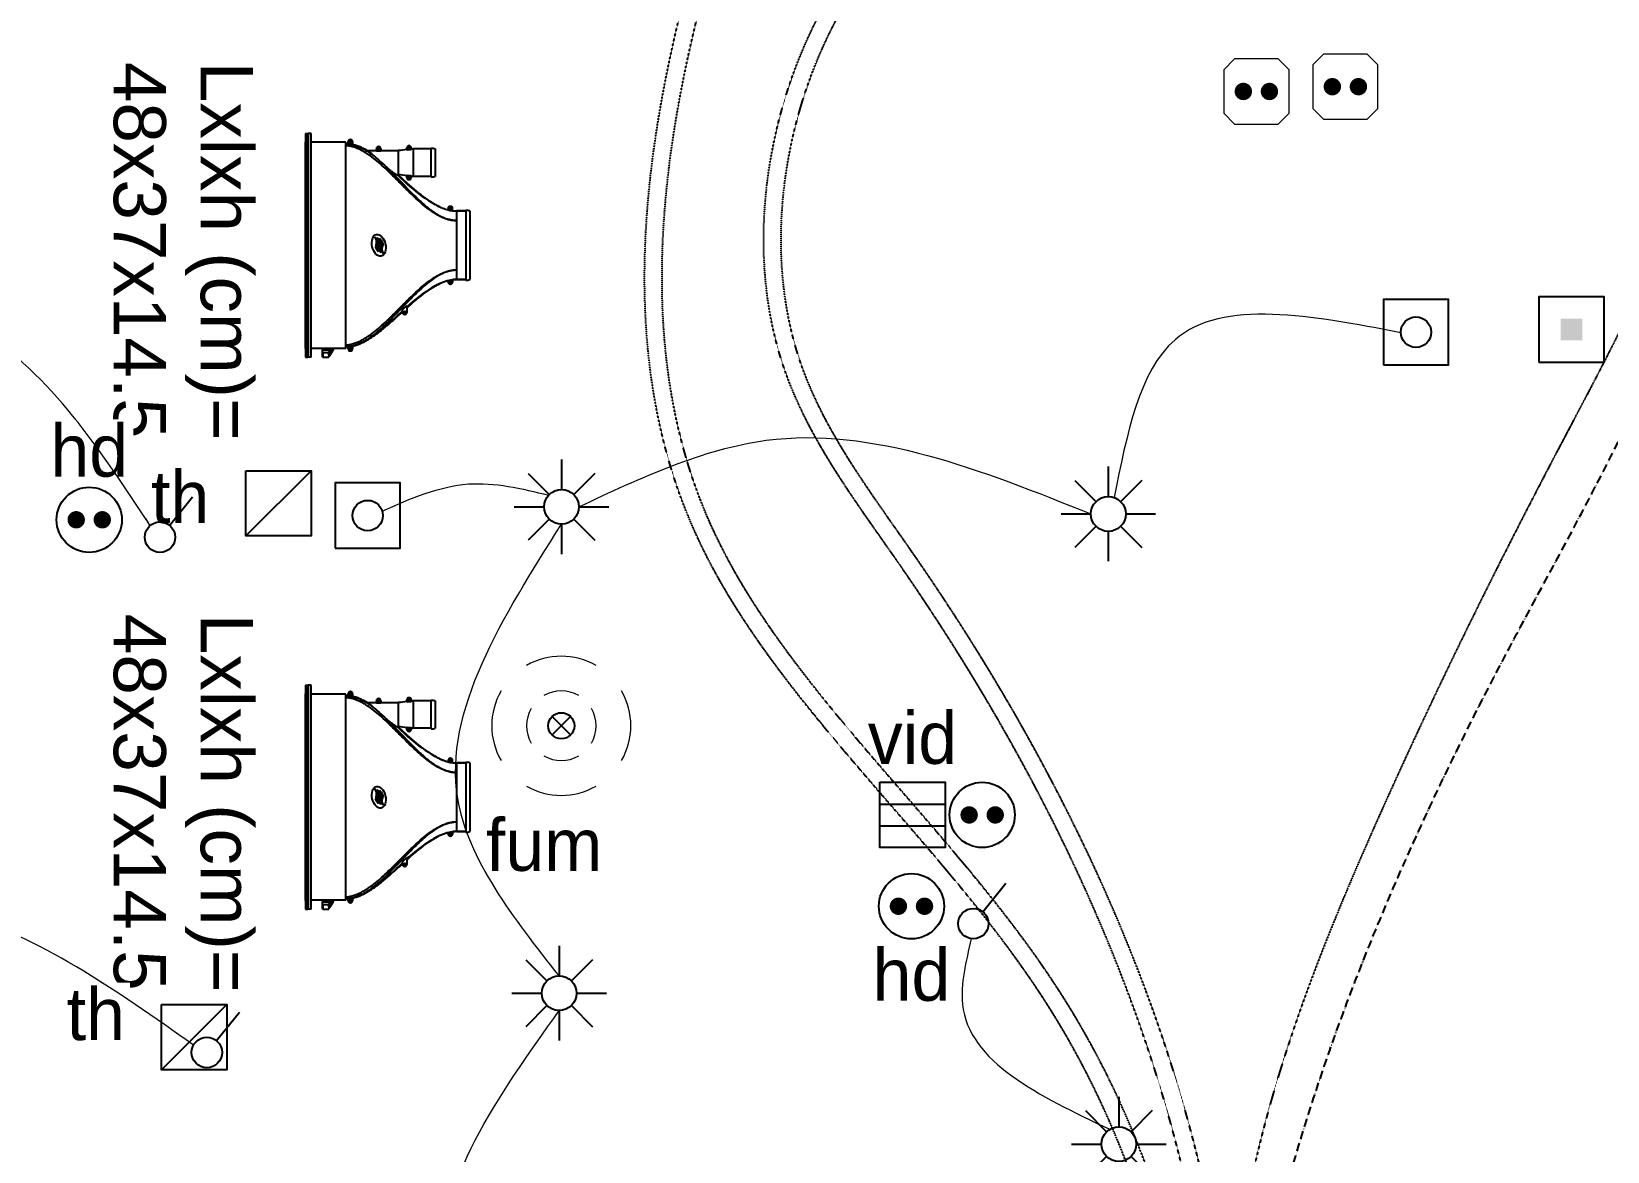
# Model space of a CAD drawing. Header units: millimetres. Extents: x 459337 to 526921, y -375392 to -289779.
# Drawn here: x 464562 to 468187, y -353791 to -351216 of the extents above; entities that cross this region are included whole.
import ezdxf

# ---------------------------------------------------------------- set-up
doc = ezdxf.new("R2010")
doc.units = ezdxf.units.MM
doc.set_wipeout_variables(frame=1)
doc.linetypes.add('prlm_ef', pattern=[0.165, 0.1, -0.065])
doc.linetypes.add('prlm_gaz', pattern=[36, 24, -3, 0, -3, 0, -3, 0, -3])
for name, color, linetype in [('_GAZELEC-EAU CHAUDE', 1, 'Continuous'), ('prlm-CHAUFF', 30, 'Continuous'), ('prlm-EAU-EF', 161, 'Continuous'), ('prlm-ELEC-CFA', 181, 'Continuous'), ('prlm-ELEC-CFO', 201, 'Continuous'), ('prlm-ELEC-SSI', 230, 'Continuous'), ('prlm-GAZ', 20, 'Continuous')]:
    doc.layers.add(name, color=color, linetype=linetype)
doc.styles.add('prlm-elec-cfa', font='comic.ttf', dxfattribs={"height": 12})
doc.styles.add('prlm-elec-cfo', font='comic.ttf', dxfattribs={"height": 12})
doc.styles.add('prlm-elec-ssi', font='comic.ttf', dxfattribs={"height": 12})
doc.styles.get("Standard").update_dxf_attribs({"font": 'arial.ttf'})

# ---------------------------------------------------------------- blocks, each defined once
blk = doc.blocks.new('xi.fum')
at = {"color": 0}
blk.add_wipeout([(-10.61, -10.61), (-15, 0), (-10.61, 10.61), (0, 15), (10.61, 10.61), (15, 0), (10.61, -10.61), (0, -15)], dxfattribs=at).dxf.layer = 'prlm-ELEC-SSI'
at = {"layer": 'prlm-ELEC-SSI', "color": 0}
for points in [[(-2.12, 2.12), (2.12, -2.12)], [(2.12, 2.12), (-2.12, -2.12)]]:
    blk.add_lwpolyline(points, dxfattribs=at)
blk.add_circle((0, 0), 3, dxfattribs=at)
at = {"layer": 'prlm-ELEC-SSI', "color": 0, "lineweight": 13}
for radius, start, end in [(16, 60, 120), (16, 150, 210), (8, 60, 120), (16, 330, 30), (8, 150, 210), (8, 330, 30), (8, 240, 300), (16, 240, 300)]:
    blk.add_arc((0, 0), radius, start, end, dxfattribs=at)
blk = doc.blocks.new('xi.twintop')
at = {"layer": 'prlm-CHAUFF', "ltscale": 50}
for p, q in [((-7.9, 36.5), (7.9, 36.5)), ((-8, 35.6), (8, 35.6)), ((-7.9, 35.6), (-7.9, 33.5)), ((-7.9, 33.5), (-7.9, 35.6)), ((-5.67, 33.5), (-7.9, 33.5)), ((5.67, 33.5), (-5.67, 33.5)), ((7.9, 33.5), (5.67, 33.5)), ((7.9, 35.6), (7.9, 33.5)), ((7.9, 33.5), (7.9, 35.6)), ((-8.61, 31.95), (-8.61, 32.05)), ((-8.61, 32.05), (-8.51, 32.05)), ((-8.51, 31.95), (-8.61, 31.95)), ((-8.51, 32.16), (-8.41, 32.16)), ((-8.51, 32.05), (-8.51, 32.16)), ((-8.51, 31.84), (-8.51, 31.95)), ((-8.41, 31.84), (-8.51, 31.84)), ((-7.9, 32.5), (-8.46, 32.5)), ((-8.46, 31.5), (-8.16, 31.5)), ((-8.41, 32.16), (-8.41, 32.05)), ((-8.41, 32.05), (-8.3, 32.05)), ((-8.3, 31.95), (-8.41, 31.95)), ((-8.41, 31.95), (-8.41, 31.84)), ((-8.3, 32.05), (-8.3, 31.95)), ((-8.16, 31.5), (-7.95, 32.18)), ((-7.9, 32.5), (-7.95, 32.18)), ((7.95, 32.18), (7.9, 32.5)), ((7.9, 32.5), (8.46, 32.5)), ((8.16, 31.5), (7.95, 32.18)), ((8.46, 31.5), (8.16, 31.5)), ((8.3, 31.95), (8.3, 32.05)), ((8.3, 32.05), (8.41, 32.05)), ((8.41, 31.95), (8.3, 31.95)), ((8.41, 32.16), (8.51, 32.16)), ((8.41, 32.05), (8.41, 32.16)), ((8.41, 31.84), (8.41, 31.95)), ((8.51, 31.84), (8.41, 31.84)), ((8.51, 32.16), (8.51, 32.05)), ((8.51, 32.05), (8.61, 32.05)), ((8.61, 31.95), (8.51, 31.95)), ((8.51, 31.95), (8.51, 31.84)), ((8.61, 32.05), (8.61, 31.95)), ((9.12, 29.02), (9.09, 29.02)), ((-15.75, 27.6), (-22.25, 27.6)), ((-22.15, 28.5), (-15.85, 28.5)), ((-22.15, 27.6), (-22.15, 23.5)), ((-22.15, 27.6), (-22.15, 23.5)), ((-15.85, 27.6), (-15.85, 23.5)), ((-15.85, 27.6), (-15.85, 23.5)), ((-9.41, 28.48), (-9.41, 28.48)), ((9.41, 28.48), (9.38, 28.48)), ((-22.56, 22.55), (-22.45, 22.55)), ((-22.56, 22.45), (-22.56, 22.55)), ((-22.45, 22.45), (-22.56, 22.45)), ((-22.45, 22.66), (-22.35, 22.66)), ((-22.45, 22.55), (-22.45, 22.66)), ((-22.45, 22.34), (-22.45, 22.45)), ((-22.35, 22.34), (-22.45, 22.34)), ((-22.4, 23), (-21.97, 23)), ((-21.85, 22), (-22.4, 22)), ((-22.35, 22.66), (-22.35, 22.55)), ((-22.35, 22.55), (-22.24, 22.55)), ((-22.24, 22.45), (-22.35, 22.45)), ((-22.35, 22.45), (-22.35, 22.34)), ((-22.24, 22.55), (-22.24, 22.45)), ((-15.85, 23.5), (-22.15, 23.5)), ((-21.97, 23), (-21.85, 22.06)), ((-21.85, 22.06), (-21.85, 22)), ((-16.2, 19.84), (-14.13, 22)), ((-14.13, 22), (-16.2, 19.84)), ((-16.15, 22.06), (-16.03, 23)), ((-16.15, 22), (-16.15, 22.06)), ((-15.6, 22), (-16.15, 22)), ((-16.03, 23), (-15.6, 23)), ((-15.76, 22.45), (-15.76, 22.55)), ((-15.76, 22.55), (-15.65, 22.55)), ((-15.65, 22.45), (-15.76, 22.45)), ((-15.65, 22.66), (-15.55, 22.66)), ((-15.65, 22.55), (-15.65, 22.66)), ((-15.65, 22.34), (-15.65, 22.45)), ((-15.55, 22.34), (-15.65, 22.34)), ((-15.55, 22.66), (-15.55, 22.55)), ((-15.55, 22.55), (-15.44, 22.55)), ((-15.55, 22.45), (-15.55, 22.34)), ((-15.44, 22.45), (-15.55, 22.45)), ((-15.44, 22.55), (-15.44, 22.45)), ((14.83, 21), (13.83, 22)), ((13.83, 22), (15.44, 22)), ((-21.8, 20), (-16.2, 20)), ((-21.8, 16), (-21.8, 20)), ((-21.8, 16), (-21.8, 20)), ((-16.2, 19.84), (-16.2, 20)), ((-16.2, 19.84), (-16.2, 20)), ((15.44, 21), (14.83, 21)), ((15.28, 21.45), (15.28, 21.55)), ((15.28, 21.55), (15.39, 21.55)), ((15.39, 21.45), (15.28, 21.45)), ((15.39, 21.66), (15.49, 21.66)), ((15.39, 21.55), (15.39, 21.66)), ((15.39, 21.34), (15.39, 21.45)), ((15.49, 21.34), (15.39, 21.34)), ((15.49, 21.66), (15.49, 21.55)), ((15.49, 21.55), (15.6, 21.55)), ((15.49, 21.45), (15.49, 21.34)), ((15.6, 21.45), (15.49, 21.45)), ((15.6, 21.55), (15.6, 21.45)), ((-22.36, 15.45), (-22.36, 15.55)), ((-22.36, 15.55), (-22.25, 15.55)), ((-22.25, 15.45), (-22.36, 15.45)), ((-22.25, 15.66), (-22.15, 15.66)), ((-22.25, 15.55), (-22.25, 15.66)), ((-22.25, 15.34), (-22.25, 15.45)), ((-22.15, 15.34), (-22.25, 15.34)), ((-22.2, 16), (-21.65, 16)), ((-21.65, 15), (-22.2, 15)), ((-22.15, 15.66), (-22.15, 15.55)), ((-22.15, 15.55), (-22.04, 15.55)), ((-22.15, 15.45), (-22.15, 15.34)), ((-22.04, 15.45), (-22.15, 15.45)), ((-22.04, 15.55), (-22.04, 15.45)), ((-21.8, 12.88), (-21.8, 15)), ((-21.8, 12.88), (-21.8, 15)), ((-21.65, 16), (-21.65, 15)), ((-23.96, 8.95), (-23.96, 9.05)), ((-23.96, 9.05), (-23.85, 9.05)), ((-23.85, 8.95), (-23.96, 8.95)), ((-23.85, 9.16), (-23.75, 9.16)), ((-23.85, 9.05), (-23.85, 9.16)), ((-23.85, 8.84), (-23.85, 8.95)), ((-23.75, 8.84), (-23.85, 8.84)), ((-23.8, 9.5), (-23.19, 9.5)), ((-23.36, 8.5), (-23.8, 8.5)), ((-23.75, 9.16), (-23.75, 9.05)), ((-23.75, 9.05), (-23.64, 9.05)), ((-23.75, 8.95), (-23.75, 8.84)), ((-23.64, 8.95), (-23.75, 8.95)), ((23.7, 8), (-23.7, 8)), ((-23.7, 8), (-23.7, 0)), ((-23.64, 9.05), (-23.64, 8.95)), ((-23.36, 8.42), (-23.36, 8.5)), ((23.19, 9.5), (23.8, 9.5)), ((23.36, 8.42), (23.36, 8.5)), ((23.8, 8.5), (23.36, 8.5)), ((23.64, 8.95), (23.64, 9.05)), ((23.64, 9.05), (23.75, 9.05)), ((23.75, 8.95), (23.64, 8.95)), ((23.7, 8), (23.7, 0)), ((23.75, 9.16), (23.85, 9.16)), ((23.75, 9.05), (23.75, 9.16)), ((23.75, 8.84), (23.75, 8.95)), ((23.85, 8.84), (23.75, 8.84)), ((23.85, 9.16), (23.85, 9.05)), ((23.85, 9.05), (23.96, 9.05)), ((23.85, 8.95), (23.85, 8.84)), ((23.96, 8.95), (23.85, 8.95)), ((23.96, 9.05), (23.96, 8.95)), ((24.18, 4.47), (23.7, 4.81)), ((24.06, 4.42), (23.7, 4.66)), ((24.06, 2.6), (24.06, 4.42)), ((24.64, 4.04), (24.06, 4.42)), ((24.2, 4.46), (24.18, 4.47)), ((24.54, 4.24), (24.2, 4.46)), ((24.35, 4.85), (24.33, 4.89)), ((24.35, 4.36), (24.35, 4.85)), ((24.35, 4.85), (24.36, 4.85)), ((24.41, 4.79), (24.43, 4.83)), ((24.41, 4.79), (24.41, 4.32)), ((25.01, 4.43), (24.41, 4.79)), ((24.43, 4.83), (25.04, 4.47)), ((24.64, 4.04), (24.72, 4.01)), ((24.64, 2.6), (24.64, 4.04)), ((24.72, 4.01), (24.72, 2.65)), ((25.04, 4.47), (25.01, 4.43)), ((25.01, 4.25), (25.01, 4.43)), ((25.02, 4.42), (25.01, 4.43)), ((25.06, 4.46), (25.02, 4.42)), ((25.02, 4.42), (25.02, 4.25)), ((25.28, 4.25), (25.02, 4.42)), ((25.04, 4.47), (25.06, 4.46)), ((25.06, 4.46), (25.39, 4.24)), ((25.71, 2.65), (25.71, 4.01)), ((-25.75, 0), (-25.75, -0.73)), ((25.75, 0), (-25.75, 0)), ((23.7, 2.6), (24.06, 2.6)), ((23.7, 2.57), (23.73, 2.6)), ((23.79, 2.6), (23.88, 2.51)), ((23.88, 2.51), (23.97, 2.6)), ((24.04, 2.6), (24.13, 2.51)), ((24.64, 2.6), (24.06, 2.6)), ((24.13, 2.51), (24.22, 2.6)), ((24.18, 2.56), (24.24, 2.51)), ((24.24, 2.51), (24.3, 2.58)), ((24.28, 2.6), (24.37, 2.51)), ((24.37, 2.51), (24.46, 2.6)), ((24.42, 2.57), (24.48, 2.51)), ((24.48, 2.51), (24.56, 2.58)), ((24.54, 2.6), (24.63, 2.51)), ((24.63, 2.51), (24.72, 2.6)), ((24.72, 2.65), (24.64, 2.6)), ((24.64, 2.6), (24.64, 2.6)), ((25.66, 2.6), (24.64, 2.6)), ((24.7, 2.58), (24.77, 2.51)), ((24.72, 2.65), (25.71, 2.65)), ((24.73, 2.6), (24.82, 2.51)), ((24.77, 2.51), (24.79, 2.53)), ((24.82, 2.51), (24.91, 2.6)), ((24.9, 2.59), (24.98, 2.51)), ((24.98, 2.51), (25.07, 2.6)), ((25.02, 2.54), (25.05, 2.51)), ((25.05, 2.51), (25.09, 2.55)), ((25.06, 2.58), (25.13, 2.51)), ((25.13, 2.51), (25.22, 2.6)), ((25.19, 2.57), (25.25, 2.51)), ((25.25, 2.51), (25.34, 2.6)), ((25.27, 2.53), (25.29, 2.51)), ((25.29, 2.51), (25.32, 2.54)), ((25.31, 2.56), (25.36, 2.51)), ((25.36, 2.51), (25.45, 2.6)), ((25.4, 2.55), (25.44, 2.51)), ((25.44, 2.51), (25.53, 2.6)), ((25.48, 2.54), (25.51, 2.51)), ((25.51, 2.51), (25.6, 2.6)), ((25.53, 2.53), (25.55, 2.51)), ((25.55, 2.51), (25.64, 2.6)), ((25.71, 2.65), (25.66, 2.6)), ((25.66, 2.6), (25.66, 2.6)), ((25.75, 0), (25.75, -0.73)), ((-25.75, -0.81), (-25.75, -0.73)), ((-25.75, -0.73), (25.75, -0.73)), ((-25.75, -1.3), (-25.75, -0.81)), ((25.75, -0.81), (-25.75, -0.81)), ((-25.75, -1.3), (25.75, -1.3)), ((23.75, -0.99), (-23.75, -0.99)), ((-23.75, -1.06), (-23.75, -0.99)), ((-23.55, -0.99), (-23.75, -1.06)), ((-23.75, -1.06), (23.75, -1.06)), ((23.75, -1.11), (-23.75, -1.11)), ((-23.75, -1.16), (-23.75, -1.11)), ((-23.59, -1.11), (-23.75, -1.16)), ((-23.75, -1.16), (23.75, -1.16)), ((23.75, -1.2), (-23.75, -1.2)), ((-23.75, -1.23), (-23.75, -1.2)), ((-23.64, -1.2), (-23.75, -1.23)), ((-23.75, -1.23), (23.75, -1.23)), ((23.75, -1.26), (-23.75, -1.26)), ((-23.75, -1.28), (-23.75, -1.26)), ((-23.68, -1.26), (-23.75, -1.28)), ((-23.75, -1.28), (23.75, -1.28)), ((23.75, -1.29), (-23.75, -1.29)), ((-23.75, -1.3), (-23.75, -1.29)), ((-23.73, -1.29), (-23.75, -1.3)), ((-23.75, -1.3), (23.75, -1.3)), ((23.75, -1.06), (23.55, -0.99)), ((23.75, -1.16), (23.59, -1.11)), ((23.75, -1.23), (23.64, -1.2)), ((23.75, -1.28), (23.68, -1.26)), ((23.75, -1.3), (23.73, -1.29)), ((23.75, -0.99), (23.75, -1.06)), ((23.75, -1.11), (23.75, -1.16)), ((23.75, -1.2), (23.75, -1.23)), ((23.75, -1.26), (23.75, -1.28)), ((23.75, -1.29), (23.75, -1.3)), ((25.75, -0.73), (25.75, -0.81)), ((25.75, -1.3), (25.75, -0.81))]:
    blk.add_line(p, q, dxfattribs=at)
for centre, radius in [((-8.46, 32), 0.3), ((-8.46, 32), 0.25), ((8.46, 32), 0.3), ((8.46, 32), 0.25), ((-22.4, 22.5), 0.3), ((-22.4, 22.5), 0.25), ((-15.6, 22.5), 0.3), ((-15.6, 22.5), 0.25), ((15.44, 21.5), 0.3), ((15.44, 21.5), 0.25), ((-22.2, 15.5), 0.3), ((-22.2, 15.5), 0.25), ((-23.8, 9), 0.3), ((-23.8, 9), 0.25), ((23.8, 9), 0.3), ((23.8, 9), 0.25)]:
    blk.add_circle(centre, radius, dxfattribs=at)
for centre, radius, start, end in [((-6.01, 35.83), 2, 160.5755, 186.7441), ((-6.01, 35.83), 2, 160.5755, 186.7441), ((6.01, 35.83), 2, 353.2559, 19.4245), ((6.01, 35.83), 2, 353.2559, 19.4245), ((-15.67, 33.51), 7.77, 352.5456, 359.9423), ((-15.72, 33.51), 7.82, 352.5763, 359.9264), ((-15.07, 33.49), 7.17, 352.0923, 353.5448), ((-15.07, 33.49), 7.17, 353.9053, 0.1157), ((15.11, 33.49), 7.25, 179.9215, 187.8382), ((15.67, 33.51), 7.77, 180.0577, 187.4544), ((15.72, 33.51), 7.82, 180.0736, 187.4237), ((-26.92, 38.17), 20.01, 331.0483, 332.7983), ((-26.92, 38.17), 20.01, 331.0482, 332.7982), ((-19.51, 34.47), 11.74, 332.3321, 345.441), ((-19.16, 34.32), 11.35, 332.1374, 345.6929), ((-8.46, 32), 0.5, 90, 270), ((21.1, 34.98), 13.43, 192.9954, 216.0824), ((19.16, 34.32), 11.35, 194.4106, 207.8626), ((8.46, 32), 0.5, 270, 90), ((26.92, 38.17), 20.01, 207.2018, 208.9518), ((-20.26, 27.83), 2, 160.5755, 186.7441), ((-20.26, 27.83), 2, 160.5755, 186.7441), ((-17.74, 27.83), 2, 353.2559, 19.4245), ((-17.74, 27.83), 2, 353.2559, 19.4245), ((-43.13, 48.06), 39, 319.3887, 329.86), ((-43.13, 48.06), 39, 319.3887, 329.8601), ((43.13, 48.06), 39, 210.1399, 220.6113), ((43.13, 48.06), 39, 212.5506, 220.6113), ((-22.4, 22.5), 0.5, 90, 270), ((-15.6, 22.5), 0.5, 270, 90), ((-22.51, 30.1), 11.66, 315.9701, 320.4245), ((-22.76, 30.33), 11.99, 316.0326, 320.3619), ((22.51, 30.1), 11.66, 219.5755, 224.0299), ((22.76, 30.33), 11.99, 219.6381, 223.9674), ((15.44, 21.5), 0.5, 270, 90), ((-22.2, 15.5), 0.5, 90, 270), ((-2.48, -0.77), 23.65, 136.4099, 144.7501), ((-44.74, 40.05), 35.1, 315.7111, 319.5265), ((-23.8, 9), 0.5, 90, 270), ((-11.41, 6.64), 12.12, 163.7263, 166.3852), ((23.8, 9), 0.5, 270, 90), ((17.64, -7.23), 13.85, 61.9182, 64.0515), ((17.76, -6.88), 13.43, 62.115, 63.7632), ((18.29, -6.04), 12.5, 61.3177, 61.5903), ((24.75, 5.45), 0.703, 233.033, 242.9325), ((24.72, 5.11), 0.448, 214.6713, 225.4982), ((25.88, 4.92), 0.836, 234.1326, 239.2425), ((18.29, -6.04), 12.5, 53.7494, 55.0637)]:
    blk.add_arc(centre, radius, start, end, dxfattribs=at)
blk.add_ellipse((0, 15.55), major_axis=(2.49, 0.57), ratio=0.600775, dxfattribs=at)
for points, knots in [([(-5.67, 33.5), (-5.67, 33.33), (-5.68, 33.16), (-5.7, 32.82), (-5.72, 32.65), (-5.8, 32.15), (-5.87, 31.82), (-6.05, 31.16), (-6.16, 30.84), (-6.41, 30.21), (-6.55, 29.9), (-7, 29), (-7.34, 28.43), (-8.08, 27.34), (-8.47, 26.81), (-9.69, 25.27), (-10.57, 24.3), (-12.38, 22.39), (-13.32, 21.46), (-15.19, 19.6), (-16.12, 18.67), (-17.95, 16.77), (-18.84, 15.8), (-20.08, 14.27), (-20.47, 13.75), (-21.03, 12.94), (-21.21, 12.66), (-21.55, 12.09), (-21.72, 11.8), (-22.17, 10.91), (-22.43, 10.31), (-22.7, 9.36), (-22.77, 9.03), (-22.86, 8.47), (-22.88, 8.24), (-22.89, 8)], [0, 0, 0, 0, 0.015625, 0.015625, 0.03125, 0.03125, 0.0625, 0.0625, 0.09375, 0.09375, 0.125, 0.125, 0.1875, 0.1875, 0.25, 0.25, 0.375, 0.375, 0.5, 0.5, 0.625, 0.625, 0.75, 0.75, 0.8125, 0.8125, 0.84375, 0.84375, 0.875, 0.875, 0.9375, 0.9375, 0.96875, 0.96875, 0.9907189, 0.9907189, 0.9907189, 0.9907189]), ([(-18.04, 17.26), (-16.85, 18.51), (-15.59, 19.7), (-13.1, 22.1), (-11.85, 23.3), (-10.07, 25.17), (-9.49, 25.81), (-8.39, 27.13), (-7.87, 27.82), (-7.16, 28.91), (-6.93, 29.29), (-6.52, 30.07), (-6.33, 30.48), (-6.02, 31.31), (-5.89, 31.74), (-5.76, 32.39), (-5.73, 32.61), (-5.69, 32.95), (-5.69, 33.06), (-5.67, 33.28), (-5.67, 33.39), (-5.67, 33.5)], [0, 0, 0, 0, 0.25, 0.25, 0.5, 0.5, 0.625, 0.625, 0.75, 0.75, 0.8125, 0.8125, 0.875, 0.875, 0.9375, 0.9375, 0.96875, 0.96875, 0.984375, 0.984375, 1, 1, 1, 1]), ([(5.67, 33.5), (5.67, 33.33), (5.68, 33.16), (5.71, 32.81), (5.73, 32.64), (5.81, 32.14), (5.88, 31.8), (6.08, 31.14), (6.2, 30.82), (6.47, 30.19), (6.62, 29.88), (7.1, 28.98), (7.46, 28.42), (8.23, 27.34), (8.65, 26.82), (9.93, 25.3), (10.84, 24.34), (12.72, 22.46), (13.69, 21.54), (15.61, 19.69), (16.57, 18.77), (18.43, 16.87), (19.34, 15.9), (20.59, 14.36), (20.99, 13.83), (21.55, 13), (21.73, 12.72), (22.07, 12.15), (22.24, 11.85), (22.69, 10.95), (22.94, 10.33), (23.21, 9.37), (23.28, 9.05), (23.36, 8.48), (23.38, 8.24), (23.39, 8)], [0, 0, 0, 0, 0.015625, 0.015625, 0.03125, 0.03125, 0.0625, 0.0625, 0.09375, 0.09375, 0.125, 0.125, 0.1875, 0.1875, 0.25, 0.25, 0.375, 0.375, 0.5, 0.5, 0.625, 0.625, 0.75, 0.75, 0.8125, 0.8125, 0.84375, 0.84375, 0.875, 0.875, 0.9375, 0.9375, 0.96875, 0.96875, 0.9908046, 0.9908046, 0.9908046, 0.9908046]), ([(22.89, 8), (22.88, 8.24), (22.86, 8.47), (22.77, 9.03), (22.7, 9.36), (22.43, 10.31), (22.17, 10.91), (21.72, 11.8), (21.55, 12.09), (21.21, 12.66), (21.03, 12.94), (20.47, 13.75), (20.08, 14.27), (18.84, 15.8), (17.95, 16.77), (16.12, 18.67), (15.18, 19.6), (13.32, 21.46), (12.38, 22.39), (10.57, 24.3), (9.69, 25.27), (8.47, 26.81), (8.08, 27.34), (7.34, 28.43), (7, 29), (6.55, 29.9), (6.41, 30.21), (6.16, 30.84), (6.05, 31.16), (5.87, 31.82), (5.79, 32.15), (5.72, 32.65), (5.7, 32.82), (5.68, 33.16), (5.67, 33.33), (5.67, 33.5)], [0.0092808, 0.0092808, 0.0092808, 0.0092808, 0.03125, 0.03125, 0.0625, 0.0625, 0.125, 0.125, 0.15625, 0.15625, 0.1875, 0.1875, 0.25, 0.25, 0.375, 0.375, 0.5, 0.5, 0.625, 0.625, 0.75, 0.75, 0.8125, 0.8125, 0.875, 0.875, 0.90625, 0.90625, 0.9375, 0.9375, 0.96875, 0.96875, 0.984375, 0.984375, 1, 1, 1, 1]), ([(-8.9, 29.46), (-9.06, 29.12), (-9.43, 28.41), (-10.08, 27.35), (-10.83, 26.27), (-11.65, 25.18), (-12.54, 24.1), (-13.65, 22.81), (-14.86, 21.46), (-15.81, 20.43), (-16.2, 20)], [0.1568082, 0.1568082, 0.1568082, 0.1568082, 0.2305418, 0.3149874, 0.4025619, 0.4929385, 0.5856877, 0.6803551, 0.8317746, 0.9509578, 0.9509578, 0.9509578, 0.9509578]), ([(14.38, 22), (14.06, 22.36), (13.37, 23.14), (12.33, 24.35), (11.38, 25.54), (10.58, 26.62), (9.93, 27.59), (9.37, 28.52), (9.05, 29.15), (8.91, 29.44)], [0.5730592, 0.5730592, 0.5730592, 0.5730592, 0.626259, 0.6884084, 0.7489718, 0.7930827, 0.8358988, 0.8773199, 0.9123747, 0.9123747, 0.9123747, 0.9123747]), ([(-18.04, 17.26), (-17.81, 17.52), (-17.58, 17.79), (-17.17, 18.3), (-16.98, 18.55), (-16.64, 19.03), (-16.49, 19.25), (-16.32, 19.53), (-16.28, 19.62), (-16.22, 19.76), (-16.2, 19.81), (-16.2, 19.84)], [0, 0, 0, 0, 0.25, 0.25, 0.5, 0.5, 0.75, 0.75, 0.875, 0.875, 1, 1, 1, 1]), ([(23.19, 9.5), (23.12, 9.79), (23.04, 10.07), (22.86, 10.64), (22.75, 10.92), (22.41, 11.74), (22.14, 12.27), (21.56, 13.3), (21.24, 13.8), (20.57, 14.77), (20.21, 15.25), (19.11, 16.65), (18.33, 17.54), (16.73, 19.29), (15.91, 20.15), (15.09, 21)], [0, 0, 0, 0, 0.0625, 0.0625, 0.125, 0.125, 0.25, 0.25, 0.375, 0.375, 0.5, 0.5, 0.75, 0.75, 1, 1, 1, 1]), ([(21.4, 13.55), (21.3, 13.71), (20.98, 14.2), (20.41, 15.02), (19.67, 15.99), (18.88, 16.96), (17.95, 18.04), (16.9, 19.22), (15.98, 20.24), (15.44, 20.84), (15.29, 21)], [0.1694223, 0.1694223, 0.1694223, 0.1694223, 0.1906001, 0.2339285, 0.2787061, 0.3247019, 0.3716424, 0.4351709, 0.4991397, 0.523565, 0.523565, 0.523565, 0.523565]), ([(-23.39, 8), (-23.38, 8.28), (-23.35, 8.55), (-23.25, 9.19), (-23.16, 9.55), (-22.84, 10.61), (-22.54, 11.29), (-21.83, 12.6), (-21.42, 13.22), (-20.56, 14.41), (-20.09, 14.98), (-19.62, 15.54)], [0.0331631, 0.0331631, 0.0331631, 0.0331631, 0.125, 0.125, 0.25, 0.25, 0.5, 0.5, 0.75, 0.75, 1, 1, 1, 1]), ([(-1.94, 14.63), (-1.21, 15.35), (-0.84, 15.44), (-0.45, 15.4), (0.16, 15.33), (0.81, 14.93), (1.54, 15.51)], [0, 0, 0, 0, 0.389075, 0.389075, 0.389075, 1, 1, 1, 1]), ([(-1.63, 15.67), (-0.9, 16.39), (-0.53, 16.49), (-0.14, 16.44), (0.47, 16.38), (1.12, 15.98), (1.85, 16.55)], [0, 0, 0, 0, 0.389075, 0.389075, 0.389075, 1, 1, 1, 1]), ([(-23.19, 9.5), (-23.12, 9.8), (-23.04, 10.09), (-22.9, 10.53), (-22.84, 10.67), (-22.74, 10.96), (-22.68, 11.1), (-22.5, 11.53), (-22.37, 11.8), (-22.1, 12.35), (-21.95, 12.61), (-21.8, 12.88)], [0, 0, 0, 0, 0.25, 0.25, 0.375, 0.375, 0.5, 0.5, 0.75, 0.75, 1, 1, 1, 1]), ([(-21.8, 12.88), (-21.96, 12.6), (-22.11, 12.32), (-22.4, 11.74), (-22.54, 11.45), (-22.78, 10.85), (-22.89, 10.55), (-23.01, 10.17), (-23.03, 10.1), (-23.05, 10.03)], [0, 0, 0, 0, 0.25, 0.25, 0.5, 0.5, 0.75, 0.75, 0.8062429, 0.8062429, 0.8062429, 0.8062429]), ([(24.24, 4.96), (24.23, 4.96), (24.23, 4.96), (24.22, 4.97), (24.2, 4.97), (24.19, 4.97), (24.18, 4.98), (24.16, 4.98), (24.15, 4.98), (24.13, 4.99), (24.11, 4.99), (24.09, 4.99), (24.08, 4.99), (24.05, 4.99), (24.02, 4.99), (23.98, 4.99), (23.93, 4.98), (23.89, 4.98), (23.84, 4.97), (23.78, 4.96), (23.74, 4.95), (23.71, 4.95), (23.7, 4.94)], [0.1059402, 0.1059402, 0.1059402, 0.1059402, 0.1359504, 0.1694868, 0.202886, 0.2361704, 0.2693627, 0.3024859, 0.3355633, 0.3686184, 0.401675, 0.434757, 0.4678887, 0.5010941, 0.5629781, 0.6246926, 0.6863942, 0.7482374, 0.8103737, 0.8729511, 0.9361135, 0.9654522, 0.9654522, 0.9654522, 0.9654522]), ([(23.7, 4.91), (23.71, 4.91), (23.72, 4.91), (23.74, 4.92), (23.78, 4.92), (23.81, 4.93), (23.83, 4.93), (23.86, 4.94), (23.89, 4.94), (23.92, 4.95), (23.94, 4.95), (23.97, 4.95), (23.99, 4.96), (24.02, 4.96), (24.04, 4.96), (24.06, 4.96), (24.08, 4.96), (24.11, 4.96), (24.14, 4.96), (24.18, 4.96), (24.21, 4.95), (24.24, 4.95), (24.26, 4.94), (24.28, 4.93), (24.3, 4.92), (24.32, 4.91), (24.33, 4.9), (24.33, 4.89)], [0.053874, 0.053874, 0.053874, 0.053874, 0.0607104, 0.0907643, 0.1206402, 0.1503557, 0.1799287, 0.2093776, 0.238721, 0.2679778, 0.2971672, 0.3263086, 0.3554219, 0.3845269, 0.4136437, 0.4427926, 0.4719939, 0.5012681, 0.5562327, 0.6110034, 0.6657154, 0.7205017, 0.7754929, 0.8308166, 0.8865967, 0.9429527, 1, 1, 1, 1]), ([(24.35, 4.85), (24.35, 4.86), (24.35, 4.86), (24.34, 4.87), (24.33, 4.88), (24.32, 4.88), (24.31, 4.89), (24.3, 4.89), (24.29, 4.9), (24.28, 4.9), (24.26, 4.91), (24.25, 4.91), (24.23, 4.91), (24.22, 4.92), (24.2, 4.92), (24.18, 4.92), (24.17, 4.92), (24.15, 4.92), (24.12, 4.92), (24.09, 4.92), (24.05, 4.92), (24, 4.92), (23.95, 4.91), (23.9, 4.9), (23.85, 4.89), (23.79, 4.88), (23.74, 4.87), (23.71, 4.86), (23.7, 4.86)], [0, 0, 0, 0, 0.0300773, 0.0600539, 0.0899314, 0.1197114, 0.1493956, 0.1789856, 0.2084831, 0.2378898, 0.2672073, 0.2964374, 0.3255817, 0.3546421, 0.3836203, 0.4125181, 0.4413372, 0.4700795, 0.4987468, 0.5532579, 0.6080368, 0.6630958, 0.7184471, 0.7741027, 0.8300742, 0.8863734, 0.9430116, 0.9677174, 0.9677174, 0.9677174, 0.9677174]), ([(24.65, 4.2), (24.65, 4.2), (24.64, 4.2), (24.64, 4.2), (24.63, 4.2), (24.63, 4.2), (24.62, 4.2), (24.61, 4.21), (24.6, 4.21), (24.59, 4.21), (24.58, 4.22), (24.55, 4.23), (24.54, 4.24), (24.54, 4.24)], [0, 0, 0, 0, 0.061789, 0.122374, 0.182441, 0.242697, 0.303842, 0.366548, 0.43144, 0.49908, 0.668346, 0.832646, 1, 1, 1, 1]), ([(25.45, 4.21), (25.44, 4.21), (25.44, 4.22), (25.43, 4.22), (25.41, 4.23), (25.4, 4.23), (25.39, 4.24), (25.37, 4.24), (25.36, 4.25), (25.34, 4.25), (25.32, 4.25), (25.3, 4.26), (25.29, 4.26), (25.27, 4.26), (25.24, 4.26), (25.22, 4.26), (25.2, 4.26), (25.17, 4.26), (25.13, 4.26), (25.08, 4.26), (25.03, 4.26), (24.97, 4.25), (24.91, 4.24), (24.85, 4.24), (24.79, 4.23), (24.72, 4.21), (24.67, 4.21), (24.65, 4.2)], [0.0304712, 0.0304712, 0.0304712, 0.0304712, 0.0599457, 0.0897682, 0.1195016, 0.1491541, 0.1787343, 0.2082505, 0.2377114, 0.2671256, 0.2965018, 0.3258487, 0.355175, 0.3844897, 0.4138015, 0.4431194, 0.4724522, 0.5018089, 0.5568669, 0.611863, 0.6668562, 0.7219052, 0.7770682, 0.8324028, 0.8879658, 0.9438132, 1, 1, 1, 1]), ([(25.71, 4.01), (25.69, 4.04), (25.65, 4.06), (25.55, 4.09), (25.48, 4.1), (25.35, 4.1), (25.31, 4.1), (25.21, 4.09), (25.16, 4.09), (24.98, 4.06), (24.86, 4.04), (24.72, 4.01)], [0, 0, 0, 0, 0.25, 0.25, 0.5, 0.5, 0.625, 0.625, 0.75, 0.75, 1, 1, 1, 1])]:
    blk.add_open_spline(points, degree=3, knots=knots, dxfattribs=at)
for points in [[(-22.15, 23.5), (-22.15, 23.33), (-22.14, 23.17), (-22.13, 23)], [(-22.15, 23.5), (-22.15, 23.33), (-22.14, 23.17), (-22.13, 23)], [(-22.01, 22), (-21.91, 21.33), (-21.8, 20.67), (-21.8, 20)], [(-22.01, 22), (-21.91, 21.33), (-21.8, 20.67), (-21.8, 20)], [(-15.99, 22), (-16.09, 21.33), (-16.2, 20.67), (-16.2, 20)], [(-15.99, 22), (-16.09, 21.33), (-16.2, 20.67), (-16.2, 20)], [(-15.85, 23.5), (-15.85, 23.33), (-15.86, 23.17), (-15.87, 23)], [(-15.85, 23.5), (-15.85, 23.33), (-15.86, 23.17), (-15.87, 23)], [(-0.55, 15.04), (-0.94, 15.09), (-1.32, 14.99), (-1.94, 14.63)], [(-1.78, 15.16), (-1.06, 15.88), (-0.68, 15.97), (-0.29, 15.93)], [(-0.39, 15.58), (-0.78, 15.62), (-1.16, 15.52), (-1.78, 15.16)], [(-0.23, 16.09), (-0.63, 16.13), (-1.01, 16.03), (-1.63, 15.67)], [(1.54, 15.51), (0.72, 14.57), (0.07, 14.98), (-0.55, 15.04)], [(1.7, 16.04), (0.88, 15.1), (0.23, 15.51), (-0.39, 15.58)], [(-0.29, 15.93), (0.32, 15.87), (0.96, 15.47), (1.7, 16.04)], [(1.85, 16.55), (1.03, 15.62), (0.38, 16.02), (-0.23, 16.09)], [(-23.19, 9.5), (-23.26, 9.17), (-23.32, 8.84), (-23.36, 8.5)], [(23.36, 8.5), (23.32, 8.84), (23.26, 9.17), (23.19, 9.5)]]:
    blk.add_open_spline(points, degree=3, dxfattribs=at)
at = {"layer": 'prlm-CHAUFF', "ltscale": 50, "insert": (-42.19, -13.41), "char_height": 12, "width": 139.7925, "attachment_point": 1}
blk.add_mtext('Lxlxh (cm)= 48x37x14.5', dxfattribs=at)
blk = doc.blocks.new('xi.th-ch')
at = {"layer": 'prlm-CHAUFF', "color": 0, "linetype": 'ByBlock', "lineweight": -2, "flags": 128}
blk.add_lwpolyline([(-7.5, 7.5), (7.5, 7.5), (7.5, -7.5), (-7.5, -7.5)], close=True, dxfattribs=at)
at = {"layer": 'prlm-CHAUFF', "color": 0}
blk.add_lwpolyline([(-7.5, -7.5), (7.5, 7.5)], dxfattribs=at)
blk = doc.blocks.new('xi.PCHD')
at = {"color": 0, "lineweight": 5}
blk.add_wipeout([(-7.5, -7.5), (7.5, -7.5), (7.5, 7.5), (-7.5, 7.5)], dxfattribs=at).dxf.layer = 'prlm-ELEC-CFO'
at = {"layer": 'prlm-ELEC-CFO', "color": 0, "linetype": 'ByBlock', "lineweight": 5, "const_width": 2}
for points in [[(-4, 0, 1), (-2, 0, 1)], [(2, 0, 1), (4, 0, 1)]]:
    blk.add_lwpolyline(points, format="xyb", close=True, dxfattribs=at)
at = {"layer": 'prlm-ELEC-CFO', "color": 0, "linetype": 'ByBlock', "lineweight": -2}
blk.add_circle((0, 0), 7.5, dxfattribs=at)
blk = doc.blocks.new('xi.SA')
at = {"layer": 'prlm-ELEC-CFO', "color": 0}
blk.add_lwpolyline([(0.2, -1.28), (5.5, 5.28)], dxfattribs=at)
blk.add_circle((-2, -4), 3.5, dxfattribs=at)
blk = doc.blocks.new('xi.SPOT')
at = {"color": 0, "lineweight": 5}
blk.add_wipeout([(-4, 0), (-2.83, -2.83), (0, -4), (2.83, -2.83), (4, 0), (2.83, 2.83), (0, 4), (-2.83, 2.83)], dxfattribs=at).dxf.layer = 'prlm-ELEC-CFO'
at = {"layer": 'prlm-ELEC-CFO', "color": 0, "linetype": 'ByBlock', "lineweight": -2, "flags": 128}
for points in [[(0, 10.88), (0, 4)], [(-7.69, 7.69), (-2.83, 2.83)], [(7.69, 7.69), (2.83, 2.83)], [(-10.88, 0), (-4, 0)], [(4, 0), (10.88, 0)], [(-2.83, -2.83), (-7.69, -7.69)], [(2.83, -2.83), (7.69, -7.69)], [(0, -4), (0, -10.88)]]:
    blk.add_lwpolyline(points, dxfattribs=at)
at = {"layer": 'prlm-ELEC-CFO', "color": 0, "linetype": 'ByBlock', "lineweight": -2}
blk.add_circle((0, 0), 4, dxfattribs=at)
blk = doc.blocks.new('xi.PCGTL')
at = {"layer": 'prlm-ELEC-CFO', "color": 0, "lineweight": 0}
blk.add_lwpolyline([(-7.5, -5), (-5, -7.5), (5, -7.5), (7.5, -5), (7.5, 5), (5, 7.5), (-5, 7.5), (-7.5, 5)], close=True, dxfattribs=at)
at = {"layer": 'prlm-ELEC-CFO', "color": 0, "linetype": 'ByBlock', "lineweight": 5, "const_width": 2}
for points in [[(-4, 0, 1), (-2, 0, 1)], [(2, 0, 1), (4, 0, 1)]]:
    blk.add_lwpolyline(points, format="xyb", close=True, dxfattribs=at)
blk = doc.blocks.new('xi.PC')
at = {"color": 0, "lineweight": 5}
blk.add_wipeout([(-7.5, -7.5), (7.5, -7.5), (7.5, 7.5), (-7.5, 7.5)], dxfattribs=at).dxf.layer = 'prlm-ELEC-CFO'
at = {"layer": 'prlm-ELEC-CFO', "color": 0, "linetype": 'ByBlock', "lineweight": 5, "const_width": 2}
for points in [[(-4, 0, 1), (-2, 0, 1)], [(2, 0, 1), (4, 0, 1)]]:
    blk.add_lwpolyline(points, format="xyb", close=True, dxfattribs=at)
at = {"layer": 'prlm-ELEC-CFO', "color": 0, "linetype": 'ByBlock', "lineweight": -2}
blk.add_circle((0, 0), 7.5, dxfattribs=at)
blk = doc.blocks.new('xi.VID')
at = {"layer": 'prlm-ELEC-CFA', "color": 0, "linetype": 'ByBlock', "lineweight": -2, "flags": 128}
blk.add_lwpolyline([(-7.5, 7.5), (7.5, 7.5), (7.5, -7.5), (-7.5, -7.5)], close=True, dxfattribs=at)
at = {"layer": 'prlm-ELEC-CFA', "color": 0}
for points in [[(-7.5, 2.5), (7.5, 2.5)], [(-7.5, -2.5), (7.5, -2.5)]]:
    blk.add_lwpolyline(points, dxfattribs=at)
blk = doc.blocks.new('xi.BSO')
at = {"layer": 'prlm-ELEC-CFO', "lineweight": 5}
blk.add_hatch(color=0, dxfattribs=at).paths.add_polyline_path([(-2.5, -2.5), (2.5, -2.5), (2.5, 2.5), (-2.5, 2.5)])
at = {"layer": 'prlm-ELEC-CFO', "color": 0, "flags": 128}
blk.add_lwpolyline([(-7.5, -7.5), (7.5, -7.5), (7.5, 7.5), (-7.5, 7.5)], close=True, dxfattribs=at)
blk = doc.blocks.new('xi.BP')
at = {"layer": 'prlm-ELEC-CFO', "color": 0, "flags": 128}
blk.add_lwpolyline([(-7.5, -7.5), (7.5, -7.5), (7.5, 7.5), (-7.5, 7.5)], close=True, dxfattribs=at)
at = {"layer": 'prlm-ELEC-CFO', "color": 0}
blk.add_circle((0, 0), 3.5, dxfattribs=at)

msp = doc.modelspace()

# ---------------------------------------------------------------- linework, layer by layer
at = {"layer": 'prlm-EAU-EF', "linetype": 'prlm_ef'}
msp.add_spline([(469579.044, -337789.11), (469274.917, -337764.255), (468782.586, -337873.549), (468460.106, -338168.281), (468354.431, -338513.903), (468354.431, -338790.474), (468354.431, -340221.762), (468354.431, -341253.254), (468354.431, -342936.662), (468354.431, -344533.06), (468354.431, -346675.932), (468354.431, -348576.244), (468437.473, -350810.428), (468384.298, -351466.634), (468078.505, -352166.475), (467670.714, -352999.11), (467393.226, -353747.578), (467260.897, -354663.563)], degree=3, dxfattribs=at)
at = {"layer": 'prlm-ELEC-CFO', "lineweight": 13}
for points in [[(467711.266, -351908.143), (467192.106, -351924.336), (467052.154, -352287.421)], [(465820.936, -352308.531), (466252.022, -352155.665), (466998.626, -352325.064)], [(465368.596, -352318.24), (465566.849, -352256.125), (465751.313, -352281.652)], [(465786.45, -354550.007), (465507.54, -354058.188), (465775.422, -353467.295)]]:
    msp.add_spline(points, degree=3, dxfattribs=at)
at = {"layer": 'prlm-GAZ', "linetype": 'prlm_gaz', "ltscale": 0.8}
msp.add_spline([(467299.378, -354704.031), (467364.891, -354240.363), (467928.586, -352694.697), (468407.003, -351690.96), (468533.033, -350525.62), (468533.033, -349852.29), (468775.313, -349350.944), (469240.275, -349257.599), (469820.055, -349308.943)], degree=3, dxfattribs=at)

# ---------------------------------------------------------------- block references
at = {"layer": 'prlm-CHAUFF', "ltscale": 50, "xscale": 10, "yscale": 10, "zscale": 10}
for p, rotation in [((465205.245, -351707.17), 269.9999999999983), ((465205.262, -352976.538), 269.9999999999995)]:
    msp.add_blockref('xi.twintop', p, dxfattribs=dict(at, rotation=rotation))
at = {"layer": 'prlm-CHAUFF', "xscale": 10, "yscale": 10, "zscale": 10}
for p in [(465130.262, -352300.706), (464936.227, -353528.561)]:
    msp.add_blockref('xi.th-ch', p, dxfattribs=at)
at = {"layer": 'prlm-ELEC-CFO', "xscale": 10, "yscale": 10, "zscale": 10}
for name, p in [('xi.PCGTL', (467583.851, -351342.36)), ('xi.PCGTL', (467379.166, -351353.418)), ('xi.BP', (467746.249, -351907.052)), ('xi.BSO', (468103.863, -351900.796)), ('xi.BP', (465335.197, -352328.704)), ('xi.PC', (466748.513, -353017.207)), ('xi.SA', (464985.253, -353523.542))]:
    msp.add_blockref(name, p, dxfattribs=at)
at = {"layer": 'prlm-ELEC-SSI', "xscale": 10, "yscale": 10, "zscale": 10}
msp.add_blockref('xi.fum', (465780.484, -352812.152), dxfattribs=at)

# ---------------------------------------------------------------- texts
at = {"layer": 'prlm-CHAUFF', "lineweight": 20, "insert": (464903.897, -352286.671), "char_height": 120, "attachment_point": 5, "line_spacing_factor": 0.8, "style": 'prlm-elec-cfa', "bg_fill": 3, "box_fill_scale": 1.1, "bg_fill_color": 256, "bg_fill_transparency": 0}
msp.add_mtext('th', dxfattribs=at)
at = {"layer": 'prlm-ELEC-CFA', "lineweight": 20, "insert": (466588.083, -352840.569), "char_height": 120, "attachment_point": 5, "line_spacing_factor": 0.8, "style": 'prlm-elec-cfa', "bg_fill": 3, "box_fill_scale": 1.1, "bg_fill_color": 256, "bg_fill_transparency": 0}
msp.add_mtext('vid', dxfattribs=at)
at = {"layer": 'prlm-ELEC-CFO', "lineweight": 20, "insert": (466585.824, -353385.523), "char_height": 120, "attachment_point": 5, "line_spacing_factor": 0.8, "style": 'prlm-elec-cfo', "bg_fill": 3, "box_fill_scale": 1.1, "bg_fill_color": 256, "bg_fill_transparency": 0}
msp.add_mtext('hd', dxfattribs=at)
at = {"layer": 'prlm-ELEC-SSI', "lineweight": 20, "insert": (465741.019, -353025.828), "char_height": 120, "attachment_point": 2, "line_spacing_factor": 0.8, "style": 'prlm-elec-ssi', "bg_fill": 3, "box_fill_scale": 0.95, "bg_fill_color": 256, "bg_fill_transparency": 0}
msp.add_mtext('fum', dxfattribs=at)

# ---------------------------------------------------------------- next in the draw order: linework, layer by layer
at = {"layer": 'prlm-ELEC-CFO', "lineweight": 13}
for points in [[(465775.422, -353387.295), (465542.389, -352979.24), (465780.936, -352348.531)], [(466723.483, -353301.883), (466703.205, -353452.202), (467041.73, -353740.25)]]:
    msp.add_spline(points, degree=3, dxfattribs=at)

# ---------------------------------------------------------------- next in the draw order: block references
at = {"layer": 'prlm-ELEC-CFA', "xscale": 10, "yscale": 10, "zscale": 10}
msp.add_blockref('xi.VID', (466588.083, -353017.207), dxfattribs=at)
at = {"layer": 'prlm-ELEC-CFO', "xscale": 10, "yscale": 10, "zscale": 10}
for name, p in [('xi.SPOT', (467038.626, -352325.064)), ('xi.PCHD', (466585.819, -353227.202))]:
    msp.add_blockref(name, p, dxfattribs=at)

# ---------------------------------------------------------------- next in the draw order: texts
at = {"layer": 'prlm-CHAUFF', "lineweight": 20, "insert": (464709.862, -353475.817), "char_height": 120, "attachment_point": 5, "line_spacing_factor": 0.8, "style": 'prlm-elec-cfa', "bg_fill": 3, "box_fill_scale": 1.1, "bg_fill_color": 256, "bg_fill_transparency": 0}
msp.add_mtext('th', dxfattribs=at)
at = {"layer": 'prlm-ELEC-CFO', "lineweight": 20, "insert": (464694.756, -352180.113), "char_height": 120, "attachment_point": 5, "line_spacing_factor": 0.8, "style": 'prlm-elec-cfo', "bg_fill": 3, "box_fill_scale": 1.1, "bg_fill_color": 256, "bg_fill_transparency": 0}
msp.add_mtext('hd', dxfattribs=at)

# ---------------------------------------------------------------- next in the draw order: linework, layer by layer
at = {"layer": 'prlm-ELEC-CFO', "lineweight": 13}
msp.add_spline([(464934.677, -353546.51), (464389.148, -353242.638), (463064.158, -353627.686)], degree=3, dxfattribs=at)

# ---------------------------------------------------------------- next in the draw order: block references
at = {"layer": 'prlm-ELEC-CFO', "xscale": 10, "yscale": 10, "zscale": 10}
for name, p in [('xi.SPOT', (465780.936, -352308.531)), ('xi.PCHD', (464694.756, -352338.435)), ('xi.SA', (464877.481, -352338.435)), ('xi.SA', (466748.161, -353227.197)), ('xi.SPOT', (465775.422, -353427.295)), ('xi.SPOT', (467062.857, -353774.216))]:
    msp.add_blockref(name, p, dxfattribs=at)

# ---------------------------------------------------------------- next in the draw order: linework, layer by layer
at = {"layer": '_GAZELEC-EAU CHAUDE', "linetype": 'prlm_ef'}
msp.add_open_spline([(467240.828, -354717.421), (467238.204, -354664.216), (467235.589, -354611.213), (467228.788, -354505.686), (467224.602, -354453.162), (467217.576, -354389.29), (467216.219, -354377.679), (467213.344, -354354.463), (467211.826, -354342.861), (467207.03, -354308.079), (467203.509, -354284.922), (467191.96, -354215.585), (467182.946, -354169.541), (467151.844, -354032.28), (467125.694, -353941.936), (467061.939, -353765.324), (467024.334, -353679.058), (466969.701, -353574.698), (466958.33, -353553.892), (466936.862, -353516.266), (466926.888, -353499.383), (466910.314, -353472.29), (466903.881, -353461.996), (466890.802, -353441.507), (466884.156, -353431.309), (466863.917, -353400.847), (466850.025, -353380.715), (466807.31, -353320.78), (466777.449, -353281.441), (466702.983, -353187.404), (466657.426, -353133.154), (466565.08, -353025.391), (466518.29, -352971.878), (466426.058, -352864.49), (466380.615, -352810.615), (466293.679, -352701.339), (466252.184, -352645.936), (466184.931, -352545.941), (466157.781, -352501.926), (466123.922, -352439.925), (466115.04, -352422.856), (466099.067, -352390.444), (466091.89, -352375.139), (466080.384, -352349.208), (466075.882, -352338.654), (466067.194, -352317.451), (466063.006, -352306.797), (466050.903, -352274.688), (466043.449, -352253.082), (466022.869, -352187.713), (466011.523, -352143.398), (465993.237, -352053.518), (465986.296, -352007.954), (465973.921, -351891.908), (465971.128, -351820.745), (465973.657, -351676.66), (465978.977, -351603.735), (465996.542, -351456.726), (466008.787, -351382.639), (466039.04, -351233.894), (466057.049, -351159.235), (466108.323, -350970.901), (466144.639, -350857.238), (466224.042, -350632.082), (466267.13, -350520.59), (466324.026, -350380.844), (466336.524, -350350.585), (466363.21, -350286.735), (466377.414, -350253.195), (466400.455, -350199.338), (466409.275, -350178.849), (466422.703, -350147.816), (466427.315, -350137.188), (466436.516, -350116.013), (466441.107, -350105.463), (466454.823, -350073.912), (466463.894, -350053.013), (466490.7, -349990.64), (466508.028, -349949.492), (466540.618, -349867.645), (466555.881, -349826.948), (466583.391, -349745.589), (466595.639, -349704.929), (466610.562, -349645.644), (466614.802, -349627.178), (466621.616, -349593.946), (466624.354, -349579.204), (466627.988, -349557.183), (466629.11, -349549.945), (466631.208, -349535.43), (466632.187, -349528.147), (466634.922, -349506.224), (466636.479, -349491.509), (466640.437, -349447.091), (466642.128, -349417.114), (466644.571, -349342.51), (466644.521, -349297.544), (466643.177, -349215.218), (466642.116, -349177.999), (466641.05, -349140.619)], degree=3, knots=[0, 0, 0, 0, 159.84366869, 159.84366869, 319.68733738, 319.68733738, 355.23965075, 355.23965075, 390.79196413, 390.79196413, 461.89659088, 461.89659088, 604.10584439, 604.10584439, 888.5243514, 888.5243514, 1172.94285841, 1172.94285841, 1244.545698, 1244.545698, 1303.67161935, 1303.67161935, 1340.22901665, 1340.22901665, 1376.78641395, 1376.78641395, 1449.90120855, 1449.90120855, 1596.13079775, 1596.13079775, 1803.40307899, 1803.40307899, 2010.67536023, 2010.67536023, 2217.94764147, 2217.94764147, 2425.21992271, 2425.21992271, 2582.97816339, 2582.97816339, 2642.1807617, 2642.1807617, 2694.3250892, 2694.3250892, 2729.74532287, 2729.74532287, 2765.16555653, 2765.16555653, 2836.00602386, 2836.00602386, 2977.68695851, 2977.68695851, 3119.36789316, 3119.36789316, 3334.4386271, 3334.4386271, 3549.50936104, 3549.50936104, 3764.58009497, 3764.58009497, 3979.65082891, 3979.65082891, 4307.18207099, 4307.18207099, 4634.71331307, 4634.71331307, 4725.87957616, 4725.87957616, 4828.3146301, 4828.3146301, 4891.73649505, 4891.73649505, 4924.91781795, 4924.91781795, 4958.09914084, 4958.09914084, 5024.46178663, 5024.46178663, 5157.18707822, 5157.18707822, 5289.9123698, 5289.9123698, 5422.63766138, 5422.63766138, 5482.48850614, 5482.48850614, 5529.98056417, 5529.98056417, 5553.18621267, 5553.18621267, 5576.39186117, 5576.39186117, 5622.80315817, 5622.80315817, 5715.62575216, 5715.62575216, 5851.54747176, 5851.54747176, 5962.19356197, 5962.19356197, 5962.19356197, 5962.19356197], dxfattribs=at)
msp.add_spline([(467291.651, -354713.866), (467291.651, -354412.584), (466563.373, -352448.274), (466290.95, -351983.91), (466401.447, -351127.478), (467198.862, -350275.921), (467457.836, -349597.736)], degree=3, dxfattribs=at)
at = {"layer": 'prlm-EAU-EF', "linetype": 'prlm_ef'}
msp.add_spline([(467280.78, -354715.45), (467257.88, -354389.936), (466935.087, -353436.568), (466116.691, -352332.25), (466459.466, -350163.59), (466669.277, -349551.63), (466681.034, -349139.479)], degree=3, dxfattribs=at)
msp.add_open_spline([(467331.644, -354714.608), (467332.605, -354662.814), (467333.57, -354610.825), (467333.865, -354532.986), (467333.775, -354507.251), (467333.128, -354462.279), (467332.696, -354443.057), (467331.726, -354413.348), (467331.325, -354402.869), (467330.402, -354381.927), (467329.881, -354371.461), (467328.14, -354340.075), (467326.741, -354319.17), (467321.846, -354256.516), (467317.651, -354214.83), (467302.374, -354090.071), (467288.601, -354007.298), (467240.133, -353773.958), (467197.579, -353624.652), (467093.563, -353331.189), (467032.101, -353187.03), (466893.657, -352905.395), (466816.674, -352767.919), (466721.904, -352615.76), (466710.081, -352597.052), (466674.263, -352541.181), (466649.919, -352504.268), (466618.63, -352458.085), (466612.081, -352448.487), (466598.748, -352429.082), (466591.958, -352419.274), (466578.362, -352399.747), (466571.554, -352390.022), (466551.155, -352360.936), (466537.586, -352341.666), (466501.013, -352289.242), (466478.338, -352256.2), (466435.325, -352189.824), (466414.988, -352156.492), (466381.031, -352094.573), (466366.856, -352066.123), (466349.246, -352025.571), (466344.461, -352013.88), (466335.98, -351991.692), (466332.222, -351981.217), (466325.17, -351960.1), (466321.867, -351949.433), (466312.623, -351917.131), (466307.347, -351895.199), (466294.093, -351828.255), (466288.756, -351782.264), (466284.829, -351688.959), (466286.238, -351641.646), (466295.482, -351547.018), (466303.318, -351499.703), (466325.051, -351406.396), (466338.949, -351360.405), (466372.407, -351271.068), (466391.967, -351227.722), (466419.241, -351176.833), (466424.479, -351167.421), (466434.739, -351149.666), (466439.736, -351141.307), (466449.962, -351124.749), (466455.189, -351116.553), (466471.198, -351092.197), (466482.306, -351076.272), (466519.695, -351025.414), (466547.586, -350991.604), (466606.416, -350926.033), (466637.354, -350894.272), (466701.261, -350832.057), (466734.23, -350801.604), (466801.147, -350741.243), (466835.096, -350711.335), (466902.909, -350651.271), (466936.774, -350621.115), (467003.341, -350559.727), (467036.044, -350528.495), (467099.188, -350464.094), (467129.63, -350430.924), (467169.623, -350382.805), (467180.617, -350369.046), (467199.442, -350344.406), (467207.399, -350333.626), (467219.965, -350315.946), (467224.69, -350309.14), (467233.066, -350296.769), (467236.743, -350291.227), (467243.989, -350280.084), (467247.56, -350274.482), (467258.119, -350257.582), (467264.955, -350246.194), (467284.886, -350211.691), (467297.405, -350188.239), (467331.664, -350119.304), (467351.668, -350072.831), (467388.14, -349977.977), (467404.608, -349929.594), (467435.259, -349831.713), (467449.441, -349782.214), (467474.484, -349691.066), (467485.508, -349649.466), (467496.501, -349607.982)], degree=3, knots=[0, 0, 0, 0, 155.20578097, 155.20578097, 231.70092493, 231.70092493, 288.71443376, 288.71443376, 319.75199919, 319.75199919, 350.78956463, 350.78956463, 412.8646955, 412.8646955, 537.01495725, 537.01495725, 785.31548074, 785.31548074, 1241.48991936, 1241.48991936, 1697.66435798, 1697.66435798, 2153.8387966, 2153.8387966, 2218.10373933, 2218.10373933, 2346.63362481, 2346.63362481, 2380.4606551, 2380.4606551, 2415.20060712, 2415.20060712, 2449.94055914, 2449.94055914, 2519.42046318, 2519.42046318, 2639.50723361, 2639.50723361, 2759.59400404, 2759.59400404, 2859.65074337, 2859.65074337, 2899.79831514, 2899.79831514, 2935.24604598, 2935.24604598, 2970.69377683, 2970.69377683, 3041.58923852, 3041.58923852, 3183.94443641, 3183.94443641, 3326.29963431, 3326.29963431, 3468.65483221, 3468.65483221, 3611.01003011, 3611.01003011, 3753.36522801, 3753.36522801, 3786.11209505, 3786.11209505, 3815.88107508, 3815.88107508, 3845.65005511, 3845.65005511, 3905.18801516, 3905.18801516, 4039.15347893, 4039.15347893, 4173.1189427, 4173.1189427, 4307.08440647, 4307.08440647, 4441.04987024, 4441.04987024, 4575.01533402, 4575.01533402, 4708.98079779, 4708.98079779, 4842.94626156, 4842.94626156, 4895.41849161, 4895.41849161, 4935.29742997, 4935.29742997, 4959.92026274, 4959.92026274, 4979.65827367, 4979.65827367, 4999.3962846, 4999.3962846, 5038.87230645, 5038.87230645, 5117.82435016, 5117.82435016, 5267.20175845, 5267.20175845, 5416.57916675, 5416.57916675, 5565.95657504, 5565.95657504, 5690.73624686, 5690.73624686, 5690.73624686, 5690.73624686], dxfattribs=at)
at = {"layer": 'prlm-ELEC-CFO', "lineweight": 13}
msp.add_spline([(464834.492, -352352.043), (464438.942, -351897.941), (463109.621, -351441.375), (462962.951, -350762.867)], degree=3, dxfattribs=at)

doc.saveas('drawing.dxf')
